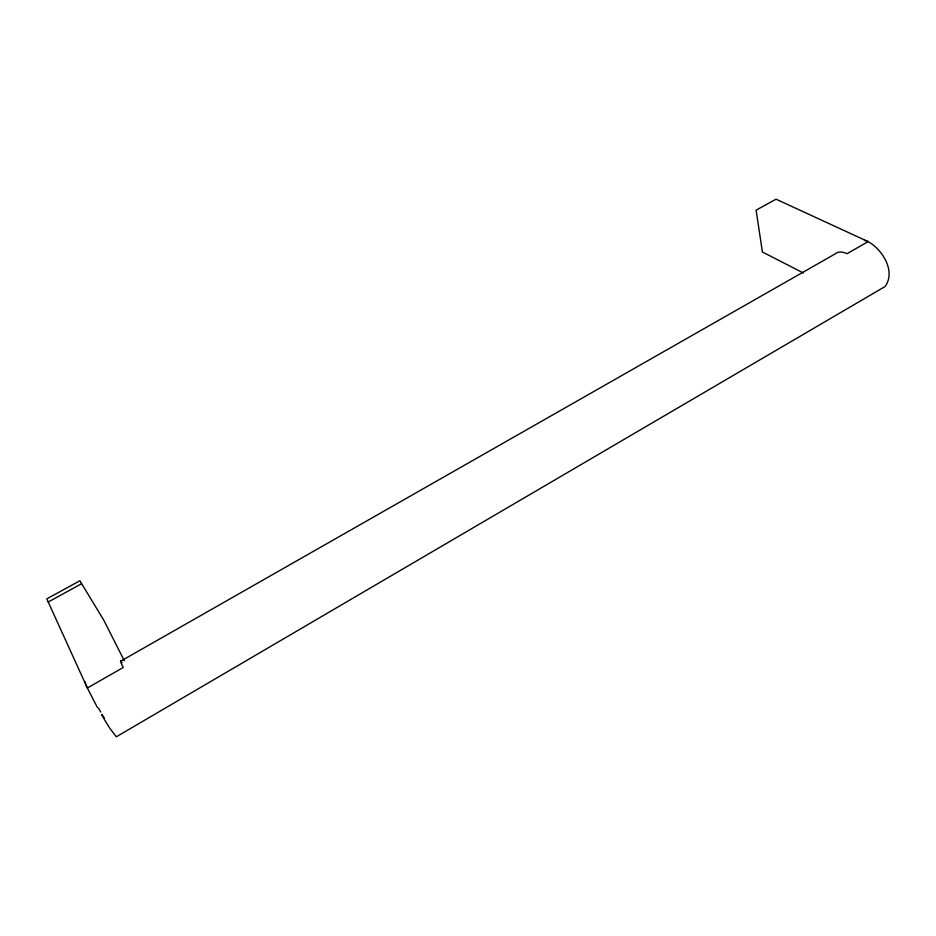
<?xml version="1.0" encoding="UTF-8"?>
<svg xmlns="http://www.w3.org/2000/svg" width="936" height="936" viewBox="0 0 936 936"><rect width="100%" height="100%" fill="white"/><g stroke="black" fill="none" stroke-linecap="round" stroke-linejoin="round"><path stroke-width="1.4" d="M120.779 661.144L834.807 254.112A26.805 14.578 59.3 0 1 847.033 253.679L868.128 241.617C882.461 249.538 896.162 271.475 885.023 286.556L116.321 736.796L109.524 727.88L101.591 714.858M48.227 602.012L81.409 583.807M803.462 273.031L762.407 251.983L756.089 210.155L776.073 199.204L868.128 241.617A26.664 14.953 59.3 0 0 864.513 240.376M97.379 707.464L87.352 688.007L46.8 598.876L79.876 580.753L103.849 620.322L124.301 660.781M104.305 718.076A22.71 1.591 60.5 0 1 102.106 714.402M100.772 712.109A22.71 1.591 60.5 0 1 98.397 707.897M85.001 681.689A31.894 2.235 60.5 0 0 87.352 688.007L123.259 667.473A31.66 1.299 60.5 0 1 122.054 662.723"/></g></svg>
